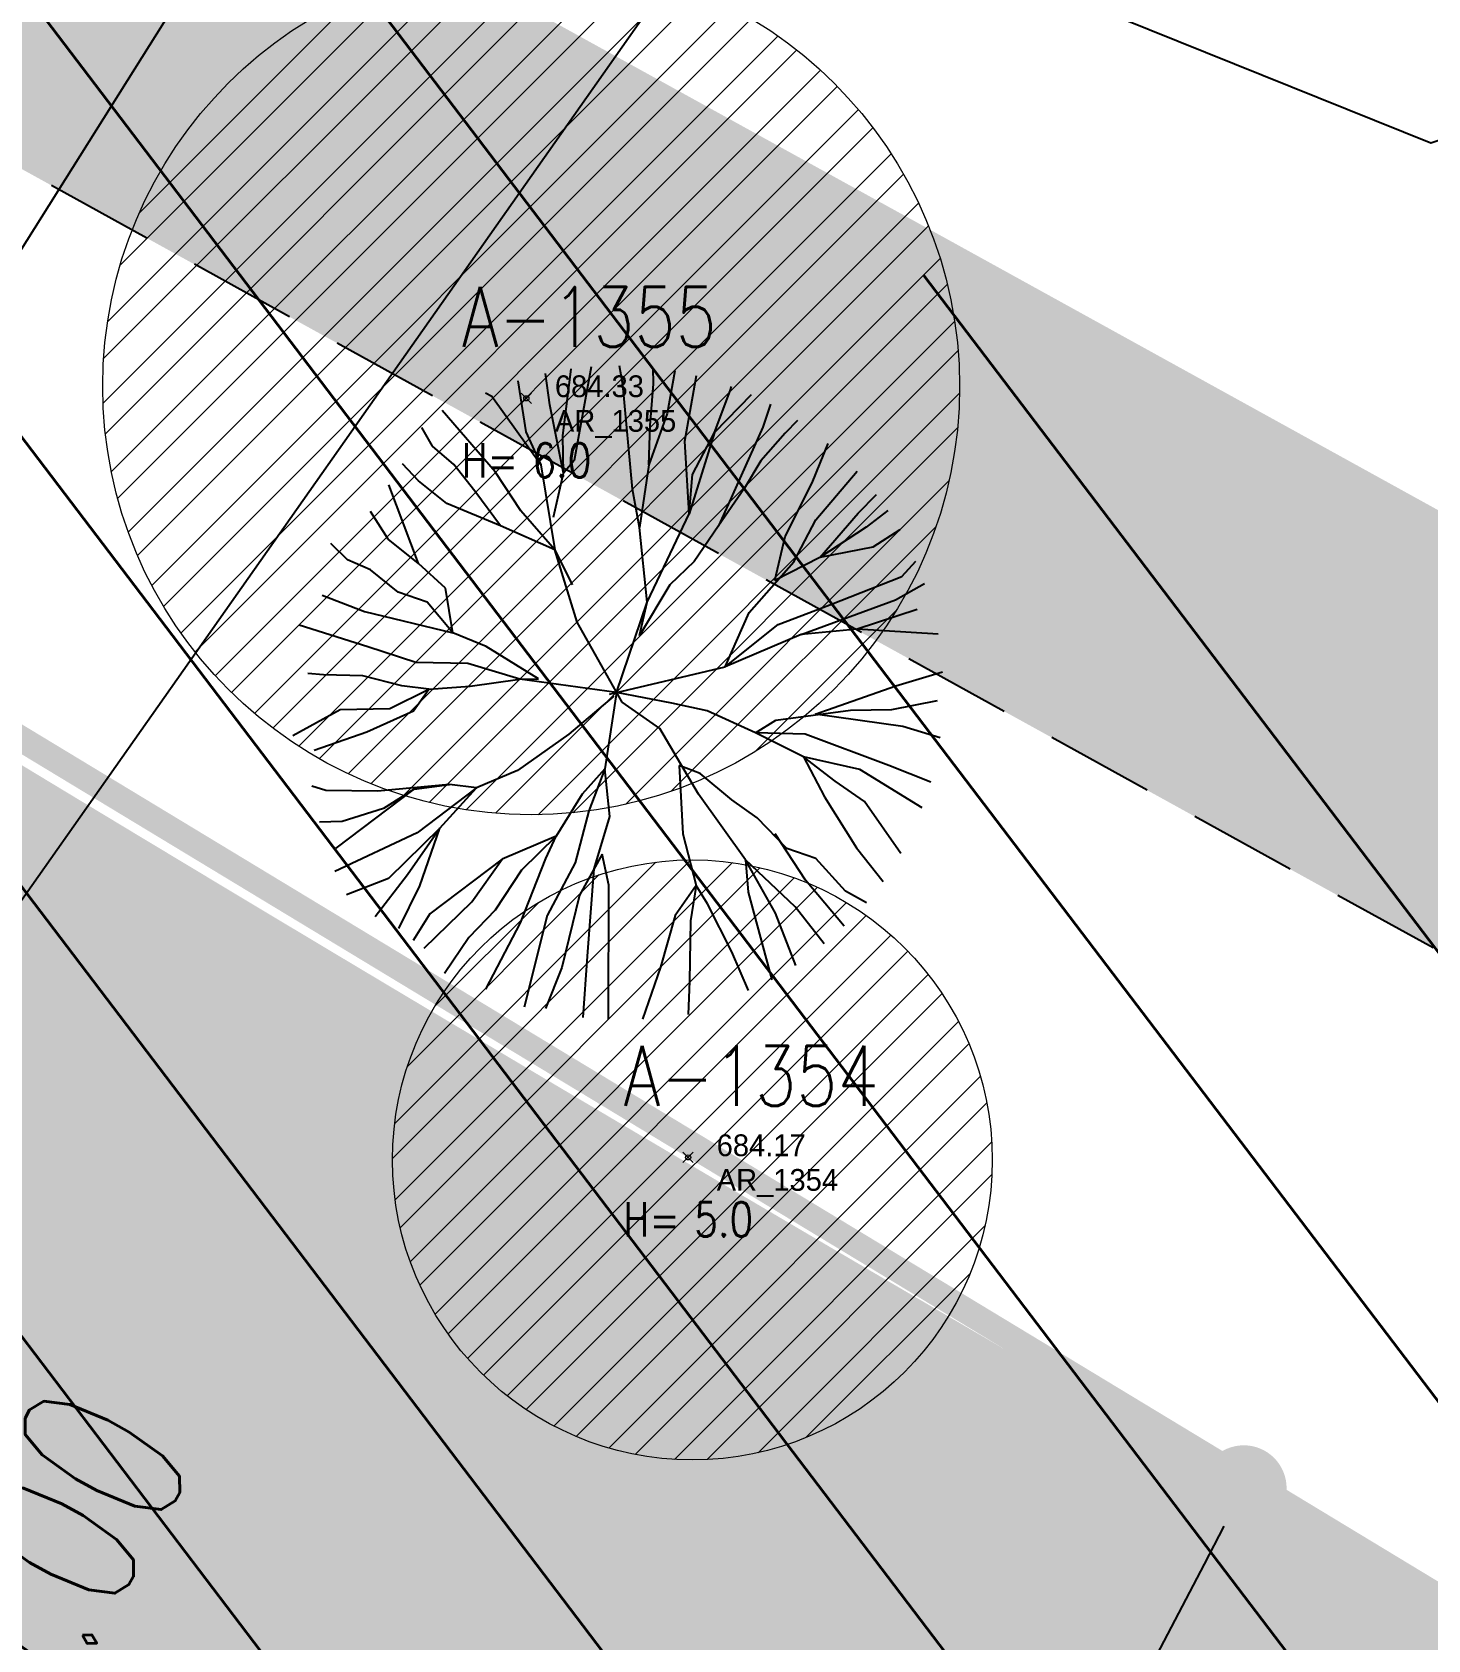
# Model space of a CAD drawing. Extents: x 350769 to 354978, y 6304672 to 6307963.
# Drawn here: x 352369.75 to 352377.89, y 6306017.73 to 6306027.11 of the extents above; entities that cross this region are included whole.
import ezdxf
from ezdxf import colors
from ezdxf.entities.mleader import LeaderData, LeaderLine
from ezdxf.math import Vec2, Vec3

# ---------------------------------------------------------------- set-up
doc = ezdxf.new("R2010")
doc.units = 0
doc.header["$PDMODE"] = 35
doc.header["$PDSIZE"] = 0.03
for name, pattern in [('3-5', [8, 3, -5]), ('CENTER', [50.800000000000004, 31.75, -6.35, 6.35, -6.35]), ('CONTINUOS', [0]), ('DASHDOT', [1, 0.5, -0.25, 0, -0.25]), ('DASHED', [19.049999999999997, 12.7, -6.35])]:
    doc.linetypes.add(name, pattern=pattern)
doc.layers.get('0').update_dxf_attribs({"linetype": 'CONTINUOUS'})
for name, color, linetype in [('00-S2_ALL AREA APORTANTES', 150, 'CONTINUOUS'), ('00_Demarc_Proyectado', 150, 'CONTINUOUS'), ('00_Demarcacion Proyectada', 150, 'CONTINUOUS'), ('02_Geo ext_Acotamiento', 7, 'CONTINUOUS'), ('02_Geo ext_Eje', 4, 'CONTINUOUS'), ('03_Pav ext_HCV', 34, 'CONTINUOUS'), ('03_Pav ext_Txt', 2, 'CONTINUOS'), ('03_Pav ext_Vereda HC', 42, 'CONTINUOUS'), ('03_Pav proy_Solera Tipo A', 1, 'CONTINUOUS'), ('03_S2_Pav ext_Borde vereda', 7, 'CONTINUOUS'), ('05_All ext_Txt', 4, 'CONTINUOUS'), ('1-ARBOL H1', 7, 'CONTINUOUS'), ('1-ARBOL H2', 1, 'CONTINUOUS'), ('1-ARBOL H3', 241, 'CONTINUOUS'), ('1-ARBOL NOMBRE', 3, 'CONTINUOUS'), ('1-ARBOL PTO', 7, 'CONTINUOUS'), ('C-TOPO-MINR', 8, 'CONTINUOUS'), ('Paisajismo', 253, 'CONTINUOUS'), ('V-NODE-TEXT DIC 2012', 31, 'CONTINUOUS')]:
    doc.layers.add(name, color=color, linetype=linetype)
doc.layers.add('0_ASD_LINEA OFICIAL', color=253, linetype='DASHDOT', lineweight=20)
doc.layers.add('0_ASD_TOPOGRAFIA_ELEMENTOS', color=9, linetype='CONTINUOS', lineweight=5, true_color=0xbdbdbd)
doc.styles.add('ROMANS', font='romans.shx', dxfattribs={"width": 0.65})
pattern_1 = [(127.2451660467093, (0, 0), (-1.263734244477452, -0.9607975902004564), [])]
pattern_2 = [(0, (0, 0), (0.15875, 0.3175), [0, -0.3175])]

# ---------------------------------------------------------------- blocks, each defined once
blk = doc.blocks.new('_Dot')
at = {"color": 0, "linetype": 'ByBlock', "lineweight": -2}
blk.add_line((-0.5, 0), (-1, 0), dxfattribs=at)
at = {"color": 0, "linetype": 'ByBlock', "const_width": 0.5}
blk.add_lwpolyline([(-0.25, 0, 1), (0.25, 0, 1)], format="xyb", close=True, dxfattribs=at)
blk = doc.blocks.new('A$C27410629')
at = {"layer": '0_ASD_LINEA OFICIAL', "ltscale": 8}
blk.add_lwpolyline([(76.7953272922519, 1069.871826448478, 0.5, 0.5, 0.0082602829516699), (73.75120944769878, 1083.84613889671, 0.5, 0.5, 0.0284436034361872), (70.02322302448738, 1095.123899362329, 0.5, 0.5, -0.0125641486096236), (61.85169162339338, 1118.103795091622, 0.5, 0.5, -4.8188611198e-05), (57.16621416757698, 1131.528602737148, 0.5, 0.5, -0.0136636635266434), (47.35306737102655, 1157.144811785064, 0.5, 0.5, -0.058265206568289), (39.5238239384571, 1192.667044975913, 0.5, 0.5, 0), (39.52382393476162, 1192.667044975795, 0.5, 0.5, -0.0039617241967277), (39.30971049536311, 1195.102375908729, 0.5, 0.5, -0.2741006311764708), (74.41974673312143, 1266.696226243977, 0.5, 0.5, 0), (74.41974673312143, 1266.696226243977, 0.5, 0.5, -0.1176347053763299), (110.9320621097566, 1279.578054116107, 0.5, 0.5, -0.1054479127376658), (145.7934265161566, 1276.066786170079, 0.5, 0.5, -0.0422728465568076), (159.0130519136401, 1270.583866395673, 0.5, 0.5, 0), (184.10035183937, 1256.740404939205, 0.5, 0.5, 0.0189373347584972), (195.808663727601, 1250.818771916636, 0.5, 0.5, -0.0114747213886426), (213.8720052116551, 1241.444718308924, 0.5, 0.5, 0.0496207765704239)], format="xyseb", dxfattribs=at)
blk = doc.blocks.new('A$C0442498F')
at = {"layer": 'Paisajismo'}
for p, q in [((2.998929624038283, 7.168889344669878), (2.94995611399645, 7.533055826090276)), ((3.151645407138858, 6.806830896995962), (3.250100061937701, 7.587407800368965)), ((3.482243551814463, 7.61269183177501), (3.284754769643769, 6.517391379922628)), ((3.851533473003656, 7.403952319175005), (3.814275973651092, 7.624071558006108)), ((4.208350036817137, 7.412873138673604), (4.204810380295385, 7.600345808081329)), ((4.457943134009838, 7.563230393454432), (4.368473345879465, 7.067017923109233)), ((4.575185416091699, 6.74247330147773), (4.710036404023413, 7.508709917776287)), ((2.62705357093364, 7.446103048510849), (2.717707895848434, 6.851675280369818)), ((3.965750580886379, 6.183554511517286), (3.851533473003656, 7.403952319175005)), ((4.169086387788411, 6.927537775598466), (4.208350036817137, 7.412873138673604)), ((4.92126718867803, 6.844821396283805), (5.10575873387279, 7.332898798398674)), ((5.10575873387279, 7.332898798398674), (5.120544547855388, 7.380247388966382)), ((2.322411339206155, 7.26559856440872), (2.24905824882444, 7.303856573067605)), ((2.894458806491457, 6.467339509166777), (2.322411339206155, 7.26559856440872)), ((3.159910978400148, 6.369057375006378), (2.998929624038283, 7.168889344669878)), ((5.349020582681987, 7.28624942433089), (4.92126718867803, 6.844821396283805)), ((5.575710388133302, 7.174068473279476), (5.483851947763469, 6.905606606043875)), ((2.363325113547035, 6.384621132165194), (1.74448402778944, 7.099826489575207)), ((4.368473345879465, 7.067017923109233), (4.153571395261679, 6.466881763190031)), ((5.889396118349396, 6.986514750868082), (5.744689970102627, 6.836140214465559)), ((1.631232440413442, 6.685784245841205), (1.506092672003433, 6.901488943956792)), ((2.717707895848434, 6.851675280369818), (2.894458806491457, 6.467339509166777)), ((3.159910978400148, 6.369057375006378), (3.151645407138858, 6.806830896995962)), ((4.153571395261679, 6.466881763190031), (4.169086387788411, 6.927537775598466)), ((4.92126718867803, 6.844821396283805), (4.624438630125951, 5.894262683577836)), ((4.664159618958365, 6.355375725775957), (4.92126718867803, 6.844821396283805)), ((5.483851947763469, 6.905606606043875), (5.081473583588377, 6.003902533091605)), ((5.744689970102627, 6.836140214465559), (5.460177257657051, 6.515782648697495)), ((1.877398152719252, 6.472364628687501), (1.631232440413442, 6.685784245841205)), ((4.624438630125951, 5.894262683577836), (4.575185416091699, 6.74247330147773)), ((6.061332028184552, 6.259614890441298), (6.248394160938915, 6.715954077430069)), ((1.465699367632624, 6.282328067347407), (1.279626575123984, 6.479532236233354)), ((2.125391047098674, 6.162064052186906), (1.877398152719252, 6.472364628687501)), ((2.662471860705409, 5.929909015074372), (2.363325113547035, 6.384621132165194)), ((2.894458806491457, 6.467339509166777), (3.058438605978154, 5.477022160775959)), ((3.284754769643769, 6.517391379922628), (3.159910978400148, 6.369057375006378)), ((4.153571395261679, 6.466881763190031), (4.046264860080555, 5.737968855537474)), ((5.460177257657051, 6.515782648697495), (5.272482468455564, 6.197253095917404)), ((6.102764980227221, 5.825256605632603), (6.585044608975295, 6.392014908604324)), ((1.465724042558577, 5.315233084373176), (1.118867200042587, 6.23559317458421)), ((1.798977233294863, 6.014914148487151), (1.465699367632624, 6.282328067347407)), ((3.041955161315855, 5.855912024155259), (3.159910978400148, 6.369057375006378)), ((4.624438630125951, 5.894262683577836), (4.664159618958365, 6.355375725775957)), ((5.272482468455564, 6.197253095917404), (4.966050299641211, 5.755335255526006)), ((5.744929720007349, 5.633240173570812), (6.061332028184552, 6.259614890441298)), ((2.423625239811372, 5.755791039206088), (1.798977233294863, 6.014914148487151)), ((2.423625239811372, 5.755791039206088), (2.125391047098674, 6.162064052186906)), ((4.046264860080555, 5.737968855537474), (3.965750580886379, 6.183554511517286)), ((5.081473583588377, 6.003902533091605), (4.966050299641211, 5.755335255526006)), ((6.596844767336734, 5.904784469865263), (6.812787165690679, 6.119838182814419)), ((1.113873648224398, 5.600543034262955), (0.9071615763823502, 5.925087656825781)), ((3.058438605978154, 5.477022160775959), (2.662471860705409, 5.929909015074372)), ((4.368245689664036, 5.356375157833099), (4.624438630125951, 5.894262683577836)), ((5.845657464175019, 5.335808147676289), (6.102764980227221, 5.825256605632603)), ((6.150777076662052, 5.385444062761962), (6.596844767336734, 5.904784469865263)), ((6.94594272080576, 5.933369300328195), (6.691086391394492, 5.742340302094817)), ((3.058438605978154, 5.477022160775959), (2.423625239811372, 5.755791039206088)), ((4.135344169859309, 4.867383731529117), (4.046264860080555, 5.737968855537474)), ((4.966050299641211, 5.755335255526006), (4.683366840996314, 5.338093982078135)), ((5.626973893435206, 5.120095287449658), (5.744929720007349, 5.633240173570812)), ((6.691086391394492, 5.742340302094817), (6.150777076662052, 5.385444062761962)), ((7.08590346557321, 5.707741620019078), (6.768477473699022, 5.506589795462787)), ((0.639324059302453, 5.358656956814229), (0.4420256614102982, 5.548768275417387)), ((1.465724042558577, 5.315233084373176), (1.113873648224398, 5.600543034262955)), ((3.058438605978154, 5.477022160775959), (3.259852852730546, 5.068921097554266)), ((3.316494522034191, 4.633855639025569), (3.058438605978154, 5.477022160775959)), ((6.768477473699022, 5.506589795462787), (6.150777076662052, 5.385444062761962)), ((0.9078644929104485, 5.242578043602407), (0.639324059302453, 5.358656956814229)), ((1.78111816389719, 5.029234807007015), (1.465724042558577, 5.315233084373176)), ((4.135344169859309, 4.867383731529117), (4.368245689664036, 5.356375157833099)), ((4.683366840996314, 5.338093982078135), (4.397939499292988, 5.06617827154696)), ((5.324125309765805, 4.744451648555696), (5.845657464175019, 5.335808147676289)), ((6.150777076662052, 5.385444062761962), (5.626973893435206, 5.120095287449658)), ((7.107969202566892, 5.165805266238749), (7.269638719677459, 5.343159596435726)), ((1.227556707744952, 4.982090339995921), (0.9078644929104485, 5.242578043602407)), ((4.397939499292988, 5.06617827154696), (4.045841240498703, 4.478020840324461)), ((6.266744779713918, 4.834939257241786), (7.107969202566892, 5.165805266238749)), ((7.035385023977142, 4.89122804440558), (7.372036065266002, 5.084322972223163)), ((0.3421045301365666, 4.947323872707784), (0.8380607324070297, 4.755970125086606)), ((1.568713110638782, 4.867382484488189), (1.227556707744952, 4.982090339995921)), ((1.866030656150542, 4.509551289491355), (1.78111816389719, 5.029234807007015)), ((5.934279434091877, 4.489445346407592), (7.035385023977142, 4.89122804440558)), ((0.8380607324070297, 4.755970125086606), (1.866030656150542, 4.509551289491355)), ((1.866030656150542, 4.509551289491355), (1.568713110638782, 4.867382484488189)), ((3.778700211958494, 3.812450221739709), (4.135344169859309, 4.867383731529117)), ((4.045841240498703, 4.478020840324461), (4.135344169859309, 4.867383731529117)), ((5.045557698409539, 4.109220631420612), (5.324125309765805, 4.744451648555696)), ((5.665738998854067, 4.60552425775677), (6.266744779713918, 4.834939257241786)), ((7.284720113209914, 4.781469495035708), (6.586896407592576, 4.550226482562721)), ((0.8763751483056694, 4.345488305203617), (0.0725831532035954, 4.596838545054197)), ((1.866030656150542, 4.509551289491355), (1.866030656150542, 4.509551289491355)), ((2.256509586528409, 4.347318353131413), (1.866030656150542, 4.509551289491355)), ((3.842631460283883, 3.69883527699858), (3.316494522034191, 4.633855639025569)), ((5.045557698409539, 4.109220631420612), (5.665738998854067, 4.60552425775677)), ((6.586896407592576, 4.550226482562721), (5.934279434091877, 4.489445346407592)), ((7.529721113445703, 4.490362490527332), (6.586896407592576, 4.550226482562721)), ((1.436745312588755, 4.162232115864754), (0.8763751483056694, 4.345488305203617)), ((2.868948283314239, 3.971205981448293), (2.256509586528409, 4.347318353131413)), ((5.934279434091877, 4.489445346407592), (5.045557698409539, 4.109220631420612)), ((2.042324226931669, 4.149437840096653), (1.436745312588755, 4.162232115864754)), ((2.651104416290764, 3.967092887498438), (2.042324226931669, 4.149437840096653)), ((0.3596688703983091, 4.017054847441614), (0.1770400656969287, 4.031853343360126)), ((0.8157244725734927, 4.007418435998261), (0.3596688703983091, 4.017054847441614)), ((1.273846130992752, 3.888338522985578), (0.8157244725734927, 4.007418435998261)), ((2.071558678697329, 3.883463236503303), (2.651104416290764, 3.967092887498438)), ((2.651104416290764, 3.967092887498438), (2.868948283314239, 3.971205981448293)), ((3.778700211958494, 3.812450221739709), (2.651104416290764, 3.967092887498438)), ((3.695572287600953, 3.792976912111044), (5.045557698409539, 4.109220631420612)), ((7.036098484823015, 3.887652671895921), (7.582980481325649, 4.051562081091106)), ((1.132142397516873, 3.623430565930903), (1.587920332618523, 3.850100739859045)), ((1.587920332618523, 3.850100739859045), (1.273846130992752, 3.888338522985578)), ((1.406955499842297, 3.598898539319634), (1.587920332618523, 3.850100739859045)), ((1.587920332618523, 3.850100739859045), (2.071558678697329, 3.883463236503303)), ((3.744439546775538, 3.769671403802931), (3.220163564605173, 3.323637682013214)), ((3.778700211958494, 3.812450221739709), (3.639421678439248, 2.919649713672698)), ((4.424006397952326, 3.685584005899727), (3.778700211958494, 3.812450221739709)), ((6.094074590306263, 3.559666014276445), (7.036098484823015, 3.887652671895921)), ((9.058276191e-07, 3.311297151260078), (0.5512247461010702, 3.61246230173856)), ((0.5512247461010702, 3.61246230173856), (1.132142397516873, 3.623430565930903)), ((0.8645794519106857, 3.351445789448917), (1.406955499842297, 3.598898539319634)), ((4.284264295536559, 3.392188012599945), (3.842631460283883, 3.69883527699858)), ((4.837317391124088, 3.596469451673329), (4.424006397952326, 3.685584005899727)), ((5.399059521325398, 3.340549087151885), (4.837317391124088, 3.596469451673329)), ((5.638365503225941, 3.490444778464735), (6.507911717693787, 3.603780864737928)), ((6.507911717693787, 3.603780864737928), (6.992009423149284, 3.612921076826751)), ((6.992009423149284, 3.612921076826751), (7.522685828327667, 3.719858987256885)), ((4.73458606278291, 2.625344518572092), (4.284264295536559, 3.392188012599945)), ((5.399059521325398, 3.340549087151885), (5.638365503225941, 3.490444778464735)), ((7.117966762220021, 3.41477404627949), (6.094074590306263, 3.559666014276445)), ((7.553425240213983, 3.282191968522966), (7.117966762220021, 3.41477404627949)), ((0.2486010307329707, 3.13909815158695), (0.8645794519106857, 3.351445789448917)), ((3.220163564605173, 3.323637682013214), (2.622816292918287, 2.900455261580646)), ((5.961260958865751, 3.060409226454794), (5.399059521325398, 3.340549087151885)), ((5.980434512661304, 3.327295028604567), (5.399059521325398, 3.340549087151885)), ((6.955946943373419, 2.958040614612401), (5.980434512661304, 3.327295028604567)), ((6.616869238030631, 2.912642252631485), (5.961260958865751, 3.060409226454794)), ((5.961260958865751, 3.060409226454794), (6.203470106935129, 2.594636519439518)), ((6.32982053863816, 2.776610438711941), (5.961260958865751, 3.060409226454794)), ((2.622816292918287, 2.900455261580646), (2.142377094889525, 2.697547628544271)), ((3.639421678439248, 2.919649713672698), (3.378655601234641, 2.623971463181078)), ((3.639421678439248, 2.919649713672698), (3.454928060004022, 2.43157506082207)), ((3.639421678439248, 2.919649713672698), (3.639421678439248, 2.919649713672698)), ((3.698349835642148, 2.363483797758818), (3.639421678439248, 2.919649713672698)), ((4.51033980678767, 2.960324411280453), (4.549635154951829, 2.161489401012659)), ((4.754216904286295, 2.868010788224638), (4.51033980678767, 2.960324411280453)), ((5.123235791397747, 2.559992504306138), (4.754216904286295, 2.868010788224638)), ((7.345441282552201, 2.467801203019917), (6.616869238030631, 2.912642252631485)), ((7.444200368307065, 2.766586245037615), (6.955946943373419, 2.958040614612401)), ((0.3851543984492309, 2.667252029292285), (0.2200652590836398, 2.718876481987536)), ((0.9870374529273249, 2.6603694409132), (0.3851543984492309, 2.667252029292285)), ((0.5072680065059103, 1.994415876455605), (1.416231544106267, 2.683837329037488)), ((1.826800675422419, 2.740048377774656), (0.9870374529273249, 2.6603694409132)), ((1.416231544106267, 2.683837329037488), (1.05727355502313, 2.45899520535022)), ((1.416231544106267, 2.683837329037488), (1.826800675422419, 2.740048377774656)), ((2.142377094889525, 2.697547628544271), (1.450039131043013, 2.175653449259698)), ((1.715378343360499, 2.229122422635555), (2.142377094889525, 2.697547628544271)), ((2.142377094889525, 2.697547628544271), (1.826800675422419, 2.740048377774656)), ((6.673261463525705, 2.540799302048981), (6.32982053863816, 2.776610438711941)), ((1.05727355502313, 2.45899520535022), (0.5759197308798321, 2.304529425688088)), ((3.378655601234641, 2.623971463181078), (3.073138060222846, 2.133611768484116)), ((5.281727828027215, 1.860326287336648), (4.73458606278291, 2.625344518572092)), ((5.417809455480892, 2.347486875019968), (5.123235791397747, 2.559992504306138)), ((6.203470106935129, 2.594636519439518), (6.579403760493733, 1.999580911360681)), ((7.094949938240461, 1.933032599277794), (6.673261463525705, 2.540799302048981)), ((0.5759197308798321, 2.304529425688088), (0.3096679104492068, 2.299502345733345)), ((3.454928060004022, 2.43157506082207), (3.296927029907238, 1.822851410135627)), ((3.516142810869496, 1.754303114488721), (3.698349835642148, 2.363483797758818)), ((5.763538941508159, 1.990572531707585), (5.417809455480892, 2.347486875019968)), ((1.450039131043013, 2.175653449259698), (0.4900773822446354, 1.721396365202963)), ((1.715378343360499, 2.229122422635555), (1.115694309410173, 1.640962130390108)), ((1.338161481835414, 1.688949854113162), (1.715378343360499, 2.229122422635555)), ((1.481985129124951, 1.556642691604793), (1.715378343360499, 2.229122422635555)), ((3.073138060222846, 2.133611768484116), (2.442581907322165, 1.86673239339143)), ((3.073138060222846, 2.133611768484116), (2.668973338964861, 1.738307771272957)), ((2.952978194167372, 1.876369148492813), (3.073138060222846, 2.133611768484116)), ((4.549635154951829, 2.161489401012659), (4.706297939410433, 1.5587068926543)), ((5.984753410739359, 1.623411963693798), (5.62808109697653, 2.164089756086469)), ((2.657214810315054, 1.122654902748764), (2.952978194167372, 1.876369148492813)), ((3.608513144426979, 1.925240581855178), (3.344040727766696, 1.4458231870085)), ((3.688314682280179, 1.561805910430849), (3.608513144426979, 1.925240581855178)), ((6.104693323257379, 1.875864637084305), (5.763538941508159, 1.990572531707585)), ((6.450878128001932, 1.494727934710681), (6.104693323257379, 1.875864637084305)), ((6.579403760493733, 1.999580911360681), (6.888501857349183, 1.6081688022241)), ((0.9600299894809723, 1.197219139896333), (1.338161481835414, 1.688949854113162)), ((2.442581907322165, 1.86673239339143), (1.597554826235864, 1.230377216823399)), ((2.087311843351927, 1.367353958077729), (2.442581907322165, 1.86673239339143)), ((2.668973338964861, 1.738307771272957), (2.362998510070611, 1.272167609073222)), ((3.296927029907238, 1.822851410135627), (2.969492105708923, 1.210928688757122)), ((3.438530086888932, 0.7351933186873794), (3.516142810869496, 1.754303114488721)), ((5.863009206543211, 1.310912947170436), (5.281727828027215, 1.860326287336648)), ((5.281727828027215, 1.860326287336648), (5.31271197082242, 1.482993988320231)), ((5.63248576951446, 1.236980308778584), (5.281727828027215, 1.860326287336648)), ((1.115694309410173, 1.640962130390108), (0.6269704853184521, 1.449263873510063)), ((1.236085588287096, 1.059328806586564), (1.481985129124951, 1.556642691604793)), ((3.683508090965915, 0.0018516704440117), (3.688314682280179, 1.561805910430849)), ((4.706297939410433, 1.5587068926543), (4.460796923551243, 1.211449692957103)), ((4.706297939410433, 1.5587068926543), (4.641458346217405, 1.14557871222496)), ((4.841183436568826, 1.346360952593386), (4.706297939410433, 1.5587068926543)), ((6.432567772630136, 1.084454552270472), (5.984753410739359, 1.623411963693798)), ((1.532218032109085, 0.8277083393186331), (2.087311843351927, 1.367353958077729)), ((3.344040727766696, 1.4458231870085), (3.141142049338669, 0.6026269653812051)), ((5.125286252994556, 0.786065817810595), (4.841183436568826, 1.346360952593386)), ((5.31271197082242, 1.482993988320231), (5.589398154465016, 0.4581849044188857)), ((6.694594972010236, 1.357398166321218), (6.450878128001932, 1.494727934710681)), ((1.597554826235864, 1.230377216823399), (1.40289672074141, 0.9165015174075961)), ((2.362998510070611, 1.272167609073222), (2.054279801319353, 0.9513530125841498)), ((2.969492105708923, 1.210928688757122), (2.699156137066893, 0.1397209763526917)), ((4.460796923551243, 1.211449692957103), (4.289878012437839, 0.6060690013691783)), ((4.641458346217405, 1.14557871222496), (4.63051446917234, 0.4427133873105049)), ((5.869764382194262, 0.625418140552938), (5.63248576951446, 1.236980308778584)), ((6.199386651336681, 0.8793344805017114), (5.863009206543211, 1.310912947170436)), ((2.054279801319353, 0.9513530125841498), (1.771596340986434, 0.534111738204956)), ((2.252425649727229, 0.3486349890008569), (2.657214810315054, 1.122654902748764)), ((5.316180635185447, 0.3334933333098888), (5.125286252994556, 0.786065817810595)), ((3.141142049338669, 0.6026269653812051), (2.949583540321328, 0.1245857877656817)), ((3.389096598955803, 0.0206258753314614), (3.438530086888932, 0.7351933186873794)), ((4.289878012437839, 0.6060690013691783), (4.082501815457363, -3.81842256e-08)), ((4.63051446917234, 0.4427133873105049), (4.613627509039361, 0.0547215519472957))]:
    blk.add_line(p, q, dxfattribs=at)
blk = doc.blocks.new('1.0 - LO RECABARREN LOTEO PARQUE - VEGETACION PROPUESTA ETAPA MUNICIPAL')
at = {"layer": 'Paisajismo', "xscale": 0.5, "yscale": 0.5, "zscale": 0.5}
blk.add_blockref('A$C0442498F', (352371.270494073, 6306021.348323761), dxfattribs=at)
blk = doc.blocks.new('A$C6F2B269D')
at = {"layer": '00_Demarc_Proyectado', "color": 252, "linetype": '3-5', "const_width": 0.21, "flags": 128}
blk.add_lwpolyline([(78.4164297087118, 720.424241727218, -0.0876953705978975), (94.07234951650025, 739.8566165827215, -0.0185546268952744), (98.20635629200842, 743.2036447254941, -0.2861687624359626), (179.0887610380887, 748.1563001936302, 0.0373186099192988), (234.1100676603965, 718.512392943725, 0.1000901054912716), (271.0419879044057, 709.7544588418677, 0.0750595516451324), (302.2236428200849, 715.975769456476, -0.0365704890406598), (316.1557923071086, 719.9635114734992)], format="xyb", dxfattribs=at)
at = {"layer": '00_Demarc_Proyectado', "color": 252, "linetype": 'CONTINUOS', "ltscale": 0.25, "const_width": 0.15, "flags": 128}
blk.add_lwpolyline([(289.9166548369461, 708.7777292017992, -0.046484089495277), (271.0662358087138, 706.2518068188801, -0.1003913658073791), (232.6639783696155, 715.3250249875709, -0.0372292635638745), (177.312065357517, 745.1380599038675, 0.2855443006895835), (100.2714970645611, 740.3774839788675, 0.0183950331947615), (96.3741170517751, 737.2199773937464)], format="xyb", dxfattribs=at)
at = {"layer": '00_Demarc_Proyectado', "color": 252, "linetype": '3-5', "flags": 128}
blk.add_lwpolyline([(80.58038927352754, 690.028968158178, 0.21, 0.21, -0.0335574034113899), (82.80585947737563, 699.1178957801312, 0.21, 0.21, 0), (84.32319572841516, 703.9004446370527, 0.21, 0.21, -0.1347579434730368), (101.5128501625732, 730.4187264265493, 0.21, 0.21, 0.0604457119580666), (108.4207519218738, 737.3663013040479, 0.21, 0.21, -0.0424105787214864), (111.6236390076358, 740.951511119515, 0.21, 0.21, -0.1135681946228427), (125.657152186967, 748.2971262957033, 0.21, 0.21, -0.1868743010475957), (175.5384581466787, 742.1178936474025, 0.21, 0.21, 0.0371394208515497), (231.2181591000408, 712.1375378062949, 0.21, 0.21, 0.0925901866931388), (267.8034188486054, 702.902598538436, 0.21, 0.21, 0.0069443366709832), (270.6541472796234, 702.7636155635118, 0.21, 0.21, 0.0207607946165997), (271.497223398299, 702.7682137945667, 0.21, 0.21, 0.0179497209516568), (279.6149804442539, 703.4525191951543, 0, 0, 0)], format="xyseb", dxfattribs=at)
blk = doc.blocks.new('TOPOGRAFIA')
at = {"layer": '0_ASD_TOPOGRAFIA_ELEMENTOS', "true_color": 0xf26507}
h = blk.add_hatch(dxfattribs=at)
h.set_pattern_fill('ANSI31', color=30, scale=0.1)
h.set_pattern_definition([(45, (384069.887032965, 6301285.288680347), (-0.2245064030267289, 0.2245064030267289), [])])
edge = h.paths.add_edge_path()
edge.add_arc((390372.6612503059, 6303025.04085666), 2.5, 0, 360)
h = blk.add_hatch(dxfattribs=at)
h.set_pattern_fill('ANSI31', color=30, scale=0.1)
h.set_pattern_definition([(45, (384070.8278698183, 6301280.775173016), (-0.2245064030267289, 0.2245064030267289), [])])
edge = h.paths.add_edge_path()
edge.add_arc((390373.6020871592, 6303020.52734933), 1.75, 0, 360)
at = {"layer": '0_ASD_TOPOGRAFIA_ELEMENTOS', "color": 30, "true_color": 0xf26507}
for centre, radius in [((390372.6612503059, 6303025.04085666), 2.5), ((390373.6020871592, 6303020.52734933), 1.75)]:
    blk.add_circle(centre, radius, dxfattribs=at)
at = {"layer": '1-ARBOL H1', "color": 9, "lineweight": 0, "true_color": 0xbdbdbd}
for p in [(390372.633, 6303024.97), (390373.5770000001, 6303020.542)]:
    blk.add_point(p, dxfattribs=at)
at = {"layer": '1-ARBOL PTO', "color": 9, "lineweight": 0, "true_color": 0xbdbdbd}
for p in [(390372.633, 6303024.97), (390373.5770000001, 6303020.542)]:
    blk.add_point(p, dxfattribs=at)
at = {"layer": 'C-TOPO-MINR', "color": 9, "linetype": 'Continuous', "lineweight": -3, "true_color": 0xbdbdbd, "elevation": 684.5}
blk.add_lwpolyline([(390382.8911081081, 6303028.14395946), (390377.9109623431, 6303026.458276151), (390374.4640673914, 6303027.846619565)], dxfattribs=at)
at = {"layer": 'V-NODE-TEXT DIC 2012', "color": 9, "lineweight": 0, "true_color": 0xbdbdbd}
for p in [(390372.633, 6303024.97), (390373.577, 6303020.542)]:
    blk.add_point(p, dxfattribs=at)
at = {"layer": '1-ARBOL H2', "color": 9, "lineweight": 0, "true_color": 0xbdbdbd, "style": 'ROMANS', "width": 0.8}
for p in [(390372.2560668353, 6303024.508000005), (390373.2000668354, 6303020.080000006)]:
    blk.add_text('H=', height=0.2, dxfattribs=at).set_placement(p)
at = {"layer": '1-ARBOL H3', "color": 9, "lineweight": 0, "true_color": 0xbdbdbd, "style": 'ROMANS', "width": 0.8}
for s, p in [('6.0', (390372.6691939024, 6303024.508000006)), ('5.0', (390373.6131939024, 6303020.080000006))]:
    blk.add_text(s, height=0.2, dxfattribs=at).set_placement(p)
at = {"layer": '1-ARBOL NOMBRE', "color": 9, "lineweight": 0, "true_color": 0xbdbdbd, "style": 'ROMANS', "width": 0.8}
for s, p in [('A-1355', (390372.2560668353, 6303025.270000002)), ('A-1354', (390373.2000668354, 6303020.842000003))]:
    blk.add_text(s, height=0.35, dxfattribs=at).set_placement(p)
at = {"layer": 'V-NODE-TEXT DIC 2012', "color": 9, "lineweight": 0, "true_color": 0xbdbdbd}
for s, p in [('684.33', (390372.7997893219, 6303024.977210677)), ('AR_1355', (390372.7997893219, 6303024.775210678)), ('684.17', (390373.7437893219, 6303020.549210678)), ('AR_1354', (390373.7437893219, 6303020.347210678))]:
    blk.add_text(s, height=0.127, dxfattribs=at).set_placement(p)

msp = doc.modelspace()

# ---------------------------------------------------------------- hatches: boundary and pattern name
at = {"layer": '00-S2_ALL AREA APORTANTES', "linetype": 'DASHED', "lineweight": 40, "ltscale": 0.25}
h = msp.add_hatch(dxfattribs=at)
h.set_pattern_fill('ANSI31', color=150, scale=0.5, angle=82.24516604670927)
h.set_pattern_definition(pattern_1)
h.paths.add_polyline_path([(352399.0521622978, 6306012.870469477, -0.0170767730980611), (352388.0635043124, 6306018.452636186), (352368.6919578539, 6306029.142078953), (352362.6503608673, 6306018.193418741), (352382.0242852709, 6306007.508317047, 0.0167357382564078), (352393.5058148452, 6306001.665043202, -0.0024737110021367), (352393.7741001321, 6306001.538003581)])
h = msp.add_hatch(dxfattribs=at)
h.set_pattern_fill('ANSI31', color=82, scale=0.5, angle=82.24516604670927)
h.set_pattern_definition(pattern_1)
h.paths.add_polyline_path([(352382.0242852709, 6306007.508317047), (352362.6503608673, 6306018.193418741), (352356.6135521817, 6306007.253435951), (352375.9850852466, 6305996.564000573, 0.0171195608111191), (352388.4973072106, 6305990.208262864), (352393.7741001321, 6306001.538003581, 0.0024737110021416), (352393.5058148452, 6306001.665043202, -0.0167357382564043)])
at = {"layer": '03_Pav ext_HCV'}
h = msp.add_hatch(dxfattribs=at)
h.set_pattern_fill('SWAMP', color=256, scale=0.025, angle=-5.878428e-10, style=0)
h.set_pattern_definition([(359.9999999994121, (0, 0), (0.3175000000056422, 0.5499261309017425), [0.079375, -0.555625]), (90, (0.0396875, -4.072e-13), (-0.3174999999943578, 0.5499261309082575), [0.0396875, -1.06016476181]), (90, (0.049609375, -5.089e-13), (-0.3174999999943578, 0.5499261309082575), [0.03175, -1.06810226181]), (90, (0.029765625, -3.053e-13), (-0.3174999999943578, 0.5499261309082575), [0.03175, -1.06810226181]), (59.99999999941215, (0.05953125, -6.108e-13), (-0.3174999995629745, 0.5499261311573168), [0.0254, -0.6096]), (119.9999999994121, (0.01984375, -2.036e-13), (-0.6349999995686166, 2.555744e-10), [0.0254, -0.6095999999999997])])
edge = h.paths.add_edge_path()
edge.add_arc((352322.619927122, 6305957.952454516), 80.08939411852869, 61.47306009504361, 125.474074679176)
edge.add_arc((352321.2207757978, 6305962.994508756), 75.19250834106197, 126.8356006899431, 131.1207315314658)
edge.add_arc((352321.2207751991, 6305962.99450948), 75.19250740217743, 131.1207315504124, 162.7233444990002)
edge.add_arc((352299.0098645174, 6305969.946323255), 51.91913778424347, 162.769511835717, 181.5472097706088)
edge.add_line((352247.1096555825, 6305968.544474194), (352254.11489188, 6305968.473110226))
edge.add_arc((352299.0099400221, 6305969.94632122), 44.91921301972378, 162.4640258048755, 181.8794610623625, ccw=False)
edge.add_arc((352321.2207752036, 6305962.994509478), 68.1925074070583, 131.120731549531, 162.517361111321, ccw=False)
edge.add_arc((352279.6623574645, 6306010.599035608), 4.99999999511551, 112.33172781377209, 131.1207315448529, ccw=False)
edge.add_line((352277.762515263, 6306015.224032857), (352283.6096528716, 6306017.625902134))
edge.add_arc((352283.8376339362, 6306017.070902464), 0.5999999996039481, -36.06801098736048, 112.3317278488226, ccw=False)
edge.add_line((352284.3226251645, 6306016.717655372), (352280.5182882364, 6306011.50930614))
edge.add_arc((352276.4806811295, 6306014.458497359), 4.999999999650124, 311.0019859931714, 323.8544696634246, ccw=False)
edge.add_arc((352321.2207752049, 6305962.994509477), 63.19250740856091, 131.0019859967045, 162.3975793612382)
edge.add_line((352260.9870741788, 6305982.104565816), (352259.4697379309, 6305977.322016968))
edge.add_arc((352329.3286668259, 6305955.158210923), 73.29054676273348, 162.3975793614011, 169.5581932157914)
edge.add_line((352257.2518488735, 6305968.441153317), (352264.3677510897, 6305968.368661969))
edge.add_arc((352329.328666818, 6305955.158210922), 66.2905467553442, 162.3975793610691, 168.5050789161063, ccw=False)
edge.add_line((352266.1419831768, 6305975.205145839), (352267.6593194248, 6305979.987694686))
edge.add_arc((352321.2207752089, 6305962.994509473), 56.19250741357776, 131.6981191326176, 162.3975793608673, ccw=False)
edge.add_arc((352256.6228667465, 6306039.255840346), 43.79092323785886, 308.4295388356934, 322.1572298501613)
edge.add_arc((352311.1196399245, 6305997.456961951), 24.89213509479481, 133.5611589344882, 143.1358287319911, ccw=False)
edge.add_arc((352314.6003614613, 6305991.279121158), 31.81485186321546, 104.643980751415, 130.4349182121787, ccw=False)
edge.add_arc((352322.6190903757, 6305957.949121572), 66.09274697598896, 63.249606565921, 104.0648960359133, ccw=False)
edge.add_arc((352351.0173937814, 6306014.289436486), 3.000000000966762, 23.066713618244307, 63.24895376630059, ccw=False)
edge.add_line((352353.7775416015, 6306015.464844507), (352355.0256382796, 6306012.534005799))
edge.add_arc((352357.7857860881, 6306013.709413815), 2.999999988096044, 203.0667136067317, 239.1495079688138)
edge.add_line((352356.2473872155, 6306011.133888852), (352356.61527247, 6306010.904603812))
edge.add_arc((352584.9094736061, 6306378.55831641), 432.7672522953011, 238.1618283223467, 245.3281581197215)
edge.add_arc((352405.5157971045, 6305988.023042744), 2.999999999582114, 245.3281581182463, 280.552718719417)
edge.add_line((352406.0652175725, 6305985.073782303), (352409.3647523095, 6305985.688455695))
edge.add_arc((352409.9141727776, 6305982.739195254), 3.000000000501907, 66.0688925393651, 100.55271871615957, ccw=False)
edge.add_arc((352454.232007788, 6306082.601662854), 106.254670083535, 246.0688925455862, 268.0212033039081)
edge.add_arc((352451.0203387033, 6305990.059486728), 13.65678896145234, 268.0812174210845, 272.7008197288795)
edge.add_arc((352446.0283097071, 6306093.28206499), 116.9999999781904, 272.7608379982536, 279.7374951372363)
edge.add_arc((352596.0415865868, 6305224.025225505), 765.1063098174097, 98.3676708434711, 99.79971047001641, ccw=False)
edge.add_arc((352463.4927121162, 6306123.845761899), 144.4245562750382, 278.4436931224526, 283.1729189080482)
edge.add_arc((352463.4927114095, 6306123.845764496), 144.4245589651982, 283.1729189461994, 283.6462633768381)
edge.add_line((352497.5663418849, 6305983.498192595), (352495.9099347821, 6305990.600186132))
edge.add_line((352495.9099347821, 6305990.600186132), (352492.9982529592, 6305990.597078585))
edge.add_arc((352492.997149095, 6305991.19707757), 0.5999999999169152, 117.2317257187984, 270.1054113283246, ccw=False)
edge.add_line((352492.7225948891, 6305991.73057545), (352495.3422021209, 6305993.034390673))
edge.add_line((352495.3422021209, 6305993.034390673), (352493.6820656086, 6306000.152374386))
edge.add_arc((352516.413915744, 6305900.00095254), 102.6988038310602, 102.7880341013109, 109.8631656702423)
edge.add_arc((352446.0283097106, 6306093.282064974), 102.9999999628794, 275.4077953889236, 290.1557928994871, ccw=False)
edge.add_line((352455.7354173818, 6305990.740502411), (352459.2428169689, 6305990.830949344))
edge.add_line((352459.2428169689, 6305990.830949344), (352455.7354173818, 6305990.740502411))
edge.add_arc((352446.0283097163, 6306093.282064981), 102.9999999688386, 272.77670023942414, 275.4077953854228, ccw=False)
edge.add_arc((352454.2320077872, 6306082.601662847), 92.2546700768757, 261.64112423867033, 268.00350096024573, ccw=False)
edge.add_line((352440.8206754049, 6305991.327020614), (352444.24992591, 6305990.587070875))
edge.add_line((352444.24992591, 6305990.587070875), (352440.8206754049, 6305991.327020614))
edge.add_arc((352454.2320077868, 6306082.601662848), 92.25467007774816, 245.5772461335216, 261.641124238969, ccw=False)
edge.add_line((352416.0878331156, 6305998.601983743), (352416.6023085984, 6305998.041795899))
edge.add_line((352416.6023085984, 6305998.041795899), (352413.0038271977, 6305999.99411206))
edge.add_arc((352584.9094735777, 6306378.558316335), 415.767252216234, 237.3938080027655, 245.5772461332603, ccw=False)
at = {"layer": '03_Pav ext_Vereda HC'}
h = msp.add_hatch(dxfattribs=at)
h.set_pattern_fill('DOTS', color=256, scale=0.2, style=0)
h.set_pattern_definition(pattern_2)
h.paths.add_polyline_path([(352461.265296371, 6305996.923199476, -0.0063616972743067), (352458.5671843474, 6305996.559426215), (352458.8039589947, 6305994.573484398, 0.0063737560634052), (352461.5577246899, 6305994.944693554, 0.0225419595893886), (352495.2202422092, 6306001.482094497), (352495.3501705392, 6306000.925015167), (352499.2401742686, 6306001.85691995), (352499.1038702787, 6306002.441335492, 0.0183789659813104), (352525.9458107713, 6306010.280892), (352525.2850116004, 6306012.168839185, -0.0435500632361733)])
h.paths.add_polyline_path([(352444.877366273, 6305995.775925941), (352444.6389070644, 6305993.777767145, 0.0165005840231372), (352451.8286896291, 6305993.950240446), (352451.5914561742, 6305995.9400305, -0.0156966675363956)])
h.paths.add_polyline_path([(352418.7261703826, 6306002.697098588), (352417.8951709915, 6306000.876147664, 0.0775292981522187), (352437.6729332349, 6305994.479099461), (352437.9101192286, 6305996.466589406, -0.0775304526635592)])
h.paths.add_polyline_path([(352399.5545656244, 6306012.637413958, -0.0178441182168717), (352388.0635043116, 6306018.452636186), (352362.9762043864, 6306032.296097642, 0.175923676694206), (352305.5852803702, 6306039.762695248), (352306.1410247718, 6306037.827802296, -0.1750939250216685), (352362.0333407134, 6306030.532090019), (352387.0972738728, 6306016.701522614, 0.0178134484178934), (352398.6953473628, 6306010.831246005, -0.0082881062800142), (352411.7127329188, 6306004.189408959), (352412.5445683602, 6306006.012191901, 0.0082326331563863)])
h = msp.add_hatch(dxfattribs=at)
h.set_pattern_fill('DOTS', color=256, scale=0.2, style=0)
h.set_pattern_definition(pattern_2)
h.paths.add_polyline_path([(352533.7781987465, 6305988.647630177, 0.0012344985873451), (352535.6751261651, 6305989.286498093), (352535.0273047539, 6305991.17866681, -0.0012368732376554), (352533.135689451, 6305990.541615871, -0.0205300987090724), (352503.8853697219, 6305981.940228953), (352503.2840382412, 6305984.518491437), (352499.4039184833, 6305983.544208242), (352499.9993888386, 6305980.991075858, -0.0088871029066398), (352487.1047705442, 6305978.156272031, -0.0145554952433639), (352464.6282001356, 6305974.170378275, -0.0089901834447136), (352459.9926205119, 6305973.570179023), (352460.1984365284, 6305971.58073849, 0.0090193317601268), (352464.9206284034, 6305972.191872346, 0.0145516934643665), (352487.5052945014, 6305976.196778146, 0.0321135926008381)])
h.paths.add_polyline_path([(352453.0159213873, 6305972.983824089, -0.0068005053920136), (352449.4833227422, 6305972.830716716, -0.0090666416786755), (352444.7696182578, 6305972.776126778), (352444.5771080579, 6305970.777466943, 0.0163831034820658), (352453.2219476648, 6305970.992351152)])
h.paths.add_polyline_path([(352389.6460369565, 6305991.879874823, -0.0175332208634532), (352376.9513572305, 6305998.31509122), (352352.1532079588, 6306011.99899601, 0.0444036337484985), (352342.053580769, 6306016.089608755, 0.1133237876608219), (352314.4714570943, 6306018.047333277), (352314.9360717349, 6306016.097052595, -0.1572406347358349), (352351.2139975071, 6306010.232972499), (352375.9850852466, 6305996.564000573, 0.0175063699942604), (352388.7848668274, 6305990.074641938, -0.0115901603268221), (352405.9871731158, 6305981.141781882, 0.0867620637740209), (352437.5751283567, 6305971.093253941), (352437.7670282808, 6305973.085577833, -0.0864982168626583), (352406.9311932966, 6305982.905094895, 0.0115902421848068)])
h.paths.add_polyline_path([(352298.9308368329, 6306011.291528256, -0.0407699137093401), (352308.0869286793, 6306014.635858133), (352307.6251471448, 6306016.57596012, 0.043034433953701), (352297.5531387314, 6306012.854879401, 0.2722251189562815), (352266.1428912832, 6305966.550484804), (352264.4334961653, 6305966.567898809, 0.0153159578732751), (352263.8567137016, 6305962.573567073), (352266.0299973136, 6305962.551427328, 0.0215469833585937), (352266.2729303729, 6305957.80291892, 0.0632834604165821), (352273.0108519612, 6305926.495241333, 0.0077036086267224), (352278.1261176606, 6305912.650623268), (352279.9891282905, 6305913.378097652, -0.0076770463793275), (352274.9122720579, 6305927.117035691, -0.0633905228513815), (352268.2648698925, 6305957.982510693, -0.3183358391945924)])
at = {"layer": '0_ASD_TOPOGRAFIA_ELEMENTOS'}
h = msp.add_hatch(dxfattribs=at)
h.set_pattern_fill('ANSI31', color=256, scale=0.1)
h.set_pattern_definition([(45, (346069.8870329651, 6304285.288680347), (-0.2245064030267289, 0.2245064030267289), [])])
edge = h.paths.add_edge_path()
edge.add_arc((352372.661250306, 6306025.04085666), 2.5, 0, 360)
h = msp.add_hatch(dxfattribs=at)
h.set_pattern_fill('ANSI31', color=256, scale=0.1)
h.set_pattern_definition([(45, (346070.8278698184, 6304280.775173016), (-0.2245064030267289, 0.2245064030267289), [])])
edge = h.paths.add_edge_path()
edge.add_arc((352373.6020871593, 6306020.52734933), 1.75, 0, 360)

# ---------------------------------------------------------------- linework, layer by layer
at = {"layer": '02_Geo ext_Eje', "linetype": 'CENTER', "ltscale": 0.1, "const_width": 0.3, "flags": 128}
msp.add_lwpolyline([(352312.1869419859, 6305350.253457952), (352300.2703427262, 6305525.49263268), (352298.8102463124, 6305526.328832162), (352298.1240866417, 6305536.419131564), (352297.4655975985, 6305554.947358046), (352300.3730987812, 6305560.093160775, -0.0037282653220634), (352298.8869483477, 6305583.425011669), (352295.9389332888, 6305635.971749912), (352293.844468649, 6305666.194448568, -0.0184019314181332), (352293.3438672001, 6305681.639249023, 0.0151715770045248), (352293.1864957727, 6305687.704442002), (352288.4883733931, 6305771.091482916, 0.0093866253216456), (352287.0843622422, 6305789.506318077, 0.0241491865333849), (352280.7601415884, 6305831.584019321, 0.0082602829516699), (352277.7160237461, 6305845.558331769, 0.0284436034361872), (352273.9880373229, 6305856.836092235, -0.0125641486096236), (352265.8165059218, 6305879.815987964, -4.8188611198e-05), (352261.131028466, 6305893.24079561, -0.0136636635266434), (352251.3178816694, 6305918.857004657, -0.058265206568289), (352243.4886382369, 6305954.379237848, -0.0039617241967277), (352243.2745247938, 6305956.814568781, -0.2741006311764708), (352278.3845610315, 6306028.408419116, -0.1176347053763299), (352314.8968764082, 6306041.290246989, -0.1054479127376658), (352349.7582408146, 6306037.778979043, -0.0422728465568076), (352362.977866212, 6306032.296059269), (352388.0651661378, 6306018.452597812, 0.0189373347584972), (352399.773478026, 6306012.530964789, -0.0114747213886426), (352417.8368195101, 6306003.156911181, 0.0496207765704239), (352428.0326397766, 6305998.852976762, 0.0889315887561895), (352448.6948046739, 6305995.817405001, 0.0193728643711076), (352457.0790293366, 6305996.38837774, 0.0233876999116095), (352489.9839406122, 6306002.290656727, 0.0298147503070914), (352533.7923687884, 6306015.108074996, 0.0053734721055666), (352539.5197752549, 6306017.216090346, -0.0203890515798278), (352573.143745884, 6306028.108107445, -0.0103381188957269), (352585.980900702, 6306031.484444926, -0.0117361804000416), (352605.8476096128, 6306035.893831218), (352704.8572295532, 6306049.87296456)], format="xyb", dxfattribs=at)
at = {"layer": '03_Pav proy_Solera Tipo A', "linetype": 'CONTINUOS', "ltscale": 0.1}
msp.add_lwpolyline([(352495.4410324625, 6306000.53543655, 0.15, 0.15, 0.0365483178502404), (352481.0258578279, 6305996.410130865, 0.15, 0.15, -0.0746940875011597), (352451.0179998683, 6305990.402995264, 0.15, 0.15, -0.099765833149045), (352415.5564465727, 6305998.845319113, 0.15, 0.15, -0.0374075826978118), (352360.868372727, 6306028.31840835, 0.15, 0.15, 0.2867501767208334), (352276.1412867497, 6306023.175510557, 0.15, 0.15, 0.018699589649407), (352271.7705830562, 6306019.63894139, 0.15, 0.15, 0.1378571209131965), (352249.5015583397, 6305985.583602036, 0.15, 0.15, 0.0921752206402342), (352247.1896057732, 6305966.743566323, 0, 0, 0)], format="xyseb", dxfattribs=at)
at = {"layer": '03_S2_Pav ext_Borde vereda', "linetype": 'DASHED', "ltscale": 0.05}
msp.add_lwpolyline([(352387.0972323035, 6306016.701545552), (352362.0333407134, 6306030.532090019, 0.1944667355822449), (352300.1270486426, 6306036.264340441)], format="xyb", dxfattribs=at)
at = {"layer": '0_ASD_TOPOGRAFIA_ELEMENTOS'}
for centre, radius in [((352372.661250306, 6306025.04085666), 2.5), ((352373.6020871593, 6306020.52734933), 1.75)]:
    msp.add_circle(centre, radius, dxfattribs=at)

# ---------------------------------------------------------------- block references
at = {"layer": '00_Demarcacion Proyectada'}
msp.add_blockref('A$C6F2B269D', (352180.000001075, 6305277.145685619), dxfattribs=at)
at = {"layer": '03_S2_Pav ext_Borde vereda', "linetype": 'Continuous'}
msp.add_blockref('A$C27410629', (352203.9623478023, 6304761.713605438), dxfattribs=at)
at = {"layer": 'Paisajismo'}
msp.add_blockref('1.0 - LO RECABARREN LOTEO PARQUE - VEGETACION PROPUESTA ETAPA MUNICIPAL', (0, 0), dxfattribs=at)

# ---------------------------------------------------------------- texts
at = {"layer": '02_Geo ext_Acotamiento', "color": 7, "linetype": 'Continuous', "lineweight": -3, "insert": (352368.8137780802, 6306016.364428532), "char_height": 1, "attachment_point": 4, "rotation": 61.12239731852442, "style": 'ROMANS'}
msp.add_mtext('{\\C256;780.00}', dxfattribs=at)

# ---------------------------------------------------------------- leaders
at = {"layer": '03_Pav ext_Txt'}
ml = msp.add_multileader_mtext('Standard', dxfattribs=at)
ml.set_content('{\\C256;VEREDA HC PROYECTADA}', color=2, style='ROMANS')
ml.set_leader_properties(color=7)
ml.set_arrow_properties(name='DOT')
ml.build(insert=Vec2(0, 0))
ml.multileader.update_dxf_attribs({"text_left_attachment_type": 6, "text_right_attachment_type": 6, "dogleg_length": 0.4164050059420628, "arrow_head_size": 0.5})
ctx = ml.context
ctx.base_point, ctx.char_height, ctx.arrow_head_size, ctx.landing_gap_size, ctx.plane_origin, ctx.plane_x_axis, ctx.plane_y_axis = Vec3(352378.2278552248, 6306030.971524834, 5.05452092e-08), 1, 0.5, 0.0500000025053053, Vec3(352399.508670557, 6306062.158832764, 1.338363147e-07), Vec3(1, 0, 5.672434878555774e-09), Vec3(6.806587941347077e-18, 1, -1.199941134111365e-09)
ctx.left_attachment, ctx.right_attachment = 6, 6
notes = []
notes.append((ctx, [(0, (1, 1, 0), (352375.2742884055, 6306030.971524834, 3.37912938e-08), (1, 0, 5.672434878555774e-09), 2.953566819314374, [(0, [(352370.1453696258, 6306027.088121618, 9.3576753e-09)], 0, [])])]))
ctx.mtext.insert, ctx.mtext.text_direction, ctx.mtext.width, ctx.mtext.line_spacing_factor, ctx.mtext.line_spacing_style, ctx.mtext.flow_direction, ctx.mtext.extrusion = Vec3(352378.2778552273, 6306032.171524834, 4.93889016e-08), Vec3(1, 0, 5.672434878555774e-09), 10.17368098323086, 0.8999999999999998, 2, 5, Vec3(-5.672434878555774e-09, 1.19994113411135e-09, 1)
ml = msp.add_multileader_mtext('Standard', dxfattribs=at)
ml.set_content('{\\C256;SOLERA TIPO "A" PLINTO 0.15m PROYECTADA}', color=2, style='ROMANS')
ml.set_leader_properties(color=7)
ml.set_arrow_properties(name='DOT')
ml.build(insert=Vec2(0, 0))
ml.multileader.update_dxf_attribs({"text_left_attachment_type": 6, "text_right_attachment_type": 6, "dogleg_length": 0.2, "arrow_head_size": 0.5})
ctx = ml.context
ctx.base_point, ctx.char_height, ctx.arrow_head_size, ctx.landing_gap_size, ctx.plane_origin, ctx.plane_x_axis, ctx.plane_y_axis = Vec3(352358.5570872296, 6306000.068444632, -7.66551777e-08), 1, 0.5, 0.0500000025053053, Vec3(352395.715176419, 6306054.283545577, 6.90667338e-08), Vec3(1, 0, 5.672434878555774e-09), Vec3(6.806587941347077e-18, 1, -1.199941134111365e-09)
ctx.left_attachment, ctx.right_attachment = 6, 6
notes.append((ctx, [(1, (1, 1, 0), (352367.1213729489, 6306000.068444632, -2.80748246e-08), (-1, 0, -5.672434878555774e-09), 0.2, [(0, [(352371.1435590405, 6306002.271685729, -7.9030115e-09)], 0, []), (1, [(352376.8195388036, 6306018.61250505, 4.6856087e-09)], 0, [])])]))
ctx.mtext.insert, ctx.mtext.text_direction, ctx.mtext.width, ctx.mtext.line_spacing_factor, ctx.mtext.line_spacing_style, ctx.mtext.flow_direction, ctx.mtext.extrusion = Vec3(352358.6070872321, 6306001.268444632, -7.78114853e-08), Vec3(1, 0, 5.672434878555774e-09), 10.17368098323086, 0.8999999999999998, 2, 5, Vec3(-5.672434878555774e-09, 1.19994113411135e-09, 1)
at = {"layer": '05_All ext_Txt'}
ml = msp.add_multileader_mtext('Standard', dxfattribs=at)
ml.set_content('{\\C256;DESCARGA SUM \\PHDPE DN 300\\PL=8.3m i=1%min}', color=2, style='ROMANS')
ml.set_leader_properties(color=7)
ml.set_arrow_properties(name='DOT')
ml.build(insert=Vec2(0, 0))
ml.multileader.update_dxf_attribs({"text_left_attachment_type": 6, "text_right_attachment_type": 6, "dogleg_length": 1.040329146316736, "arrow_head_size": 0.5})
ctx = ml.context
ctx.base_point, ctx.char_height, ctx.arrow_head_size, ctx.landing_gap_size, ctx.plane_origin, ctx.plane_x_axis, ctx.plane_y_axis = Vec3(352380.1159511307, 6306040.758440782, 1.040842596e-07), 1, 0.5, 0.0500000025053053, Vec3(352388.1335129337, 6306026.583336111, 1.054844e-08), Vec3(1, -1.387778780781446e-15, -3.517525297178413e-09), Vec3(1.403991249853975e-15, 1, 4.609055430399856e-09)
ctx.left_attachment, ctx.right_attachment = 6, 6
notes.append((ctx, [(0, (1, 1, 0), (352379.0756219843, 6306040.758440782, 1.077436437e-07), (1, -1.387778780781445e-15, -3.517525297178411e-09), 1.040329146316736, [(1, [(352365.8229207468, 6306019.702599876, 5.73128177e-08)], 0, [])])]))
ctx.mtext.insert, ctx.mtext.text_direction, ctx.mtext.rotation, ctx.mtext.line_spacing_factor, ctx.mtext.line_spacing_style, ctx.mtext.flow_direction, ctx.mtext.extrusion = Vec3(352380.1659511331, 6306041.958440783, 1.094392498e-07), Vec3(1, -1.387778780781446e-15, -3.517525297178413e-09), 6.283185307179584, 0.8999999999999998, 2, 5, Vec3(3.517525297178408e-09, -4.609055430399862e-09, 1)
ml = msp.add_multileader_mtext('Standard', dxfattribs=at)
ml.set_content('{\\C256;C.I. n°29\\PCA=684.06\\PCRe=682.77^JCRs=682.75\\PH=1.31m}', color=2, style='ROMANS')
ml.set_leader_properties(color=7)
ml.set_arrow_properties(name='DOT')
ml.build(insert=Vec2(0, 0))
ml.multileader.update_dxf_attribs({"text_left_attachment_type": 6, "text_right_attachment_type": 6, "dogleg_length": 0.4164050059420628, "arrow_head_size": 0.5})
ctx = ml.context
ctx.base_point, ctx.char_height, ctx.arrow_head_size, ctx.landing_gap_size, ctx.plane_origin, ctx.plane_x_axis, ctx.plane_y_axis = Vec3(352380.344263645, 6306035.703264066, -1.325778817e-07), 1, 0.5, 0.0500000025053053, Vec3(352392.4839673713, 6305979.376657, -3.24930872e-08), Vec3(1, -2.775557561562891e-16, -5.041539005118686e-09), Vec3(2.631196363540177e-16, 1, -2.863435111305193e-09)
ctx.left_attachment, ctx.right_attachment = 6, 6
notes.append((ctx, [(0, (1, 1, 0), (352379.3039344987, 6306035.703264066, -1.273330218e-07), (1, -2.775557561562891e-16, -5.041539005118686e-09), 1.040329146316736, [(0, [(352366.1363576984, 6306017.000867047, -7.3950614e-09)], 0, [])])]))
ctx.mtext.insert, ctx.mtext.text_direction, ctx.mtext.width, ctx.mtext.line_spacing_factor, ctx.mtext.line_spacing_style, ctx.mtext.flow_direction, ctx.mtext.extrusion = Vec3(352380.3942636475, 6306036.903264066, -1.362660808e-07), Vec3(1, -2.775557561562891e-16, -5.041539005118686e-09), 6.728604887088298, 0.8999999999999998, 2, 5, Vec3(5.041539005118687e-09, 2.863435111305191e-09, 1)
for ctx, leaders in notes:
    for number, flags, end, landing, length, lines in leaders:
        leader = LeaderData()
        leader.index, (leader.has_last_leader_line, leader.has_dogleg_vector, leader.attachment_direction) = number, flags
        leader.last_leader_point, leader.dogleg_vector, leader.dogleg_length = Vec3(end), Vec3(landing), length
        for number, points, colour, breaks in lines:
            line = LeaderLine()
            line.index, line.vertices, line.color, line.breaks = number, Vec3.list(points), colors.encode_raw_color(colour), breaks
            leader.lines.append(line)
        ctx.leaders.append(leader)

# ---------------------------------------------------------------- next in the draw order: block references
at = {"layer": '0_ASD_TOPOGRAFIA_ELEMENTOS', "color": 30, "true_color": 0xf26507}
msp.add_blockref('TOPOGRAFIA', (-38000, 3000), dxfattribs=at)

doc.saveas('drawing.dxf')
